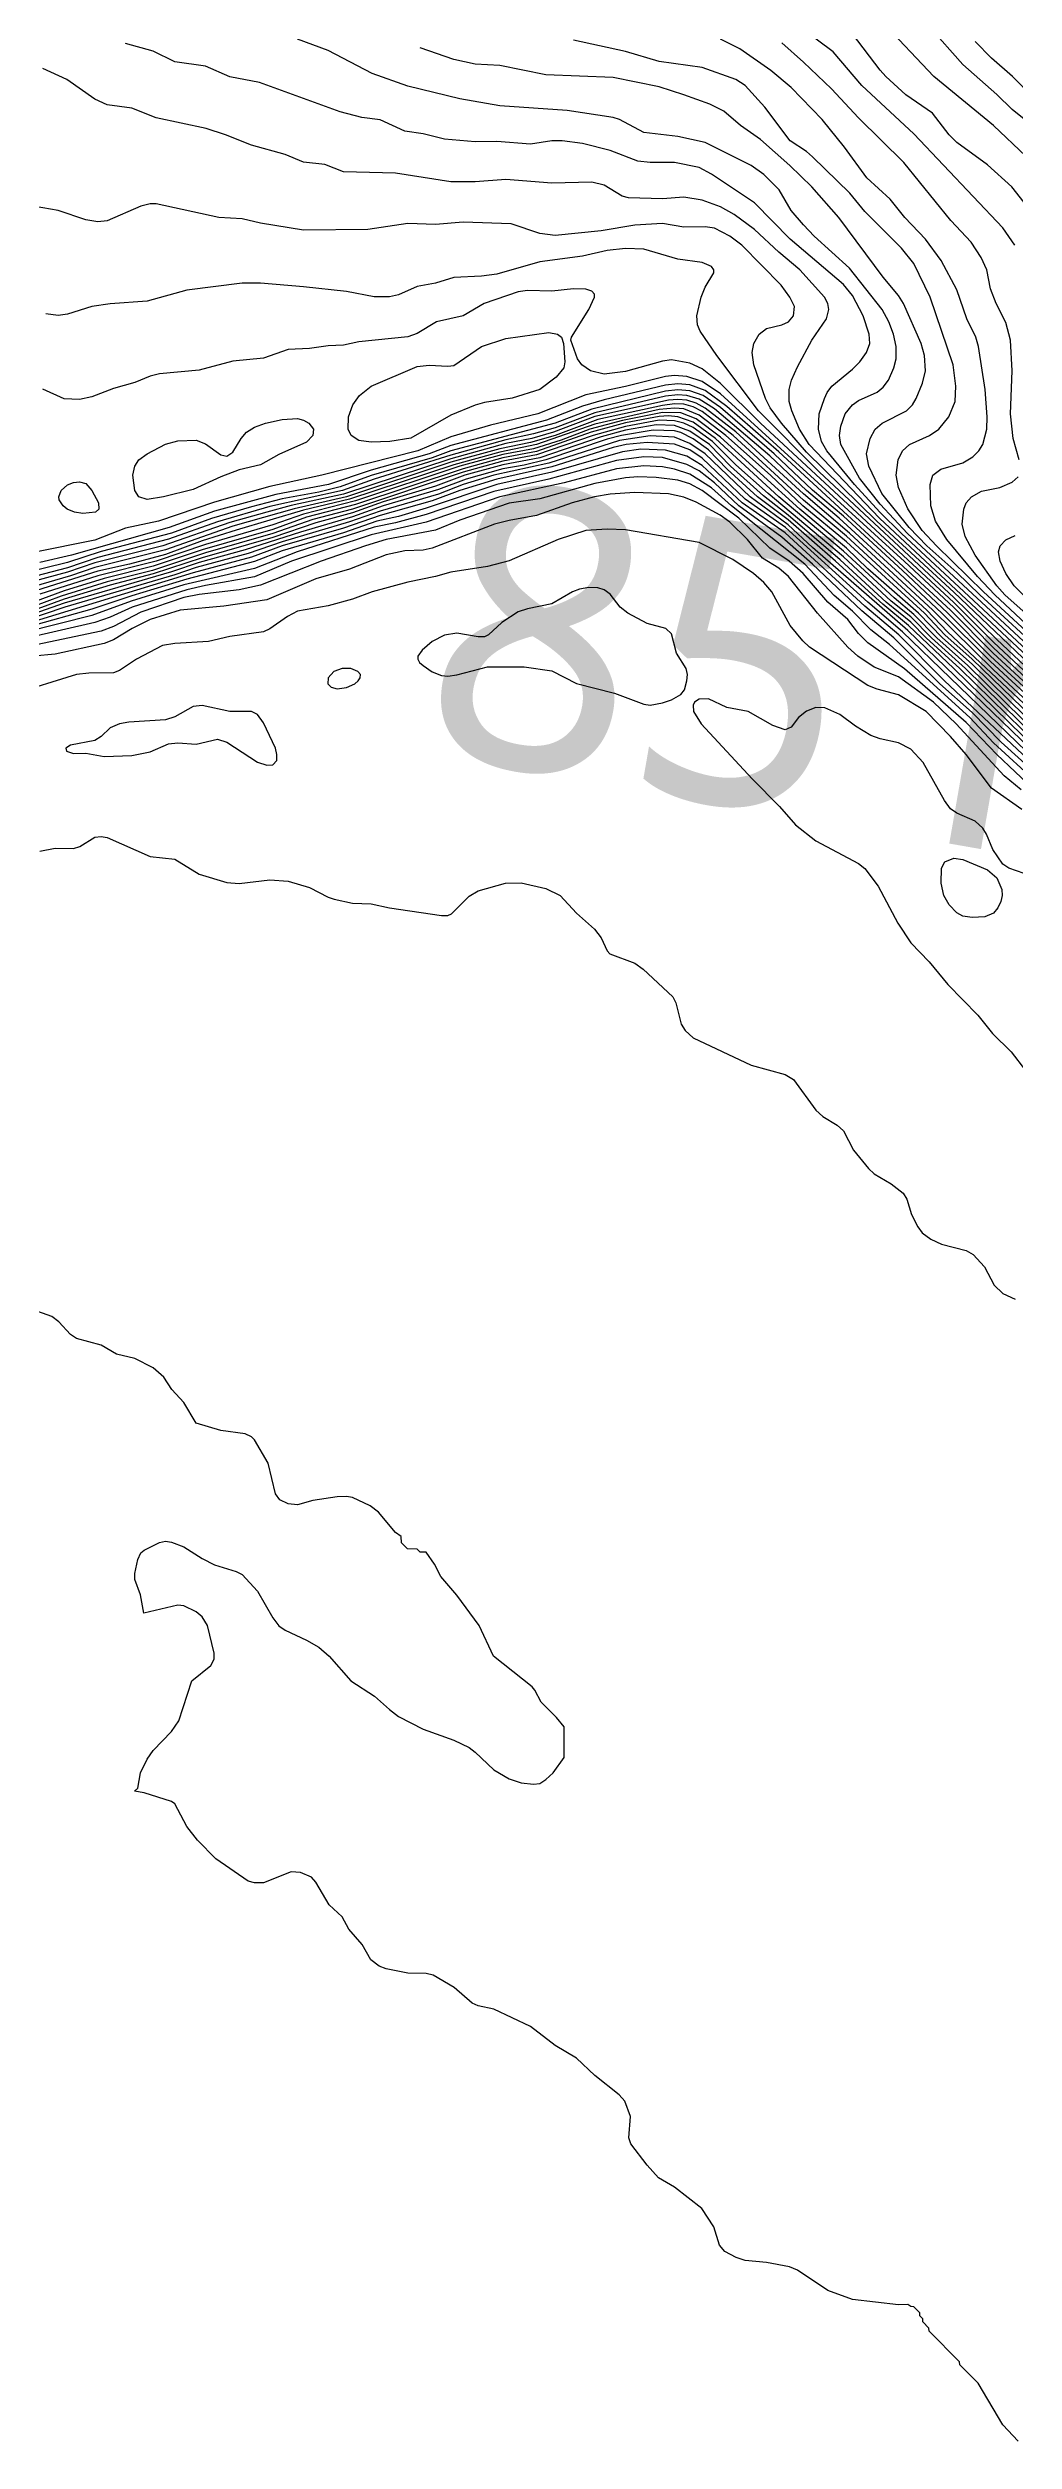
# Model space of a CAD drawing. Extents: x 474277 to 475042, y 254928 to 255625.
# Drawn here: x 474622.9 to 474647.1, y 255468.6 to 255528.4 of the extents above; entities that cross this region are included whole.
import ezdxf

# ---------------------------------------------------------------- set-up
doc = ezdxf.new("R2010")
doc.units = 0
doc.header["$MEASUREMENT"] = 0
doc.layers.add('BaseMapV2_DTM_export_MonNov09090547073261 — entities', color=1, linetype='CONTINUOUS')
doc.styles.get("Standard").update_dxf_attribs({"font": 'romans.shx'})

msp = doc.modelspace()

# ---------------------------------------------------------------- linework, layer by layer
at = {"layer": 'BaseMapV2_DTM_export_MonNov09090547073261 — entities', "color": 15, "linetype": 'Continuous', "true_color": 0xb7484b}
for points in [[(474647.915, 255513.021, 91.5), (474644.44, 255516.242, 91.5), (474643.756, 255516.973, 91.5), (474643.24, 255517.622, 91.5), (474642.771, 255518.465, 91.5), (474642.743, 255518.696, 91.5), (474642.777, 255518.926, 91.5), (474642.884, 255519.232, 91.5), (474643.066, 255519.461, 91.5), (474643.219, 255519.569, 91.5), (474643.679, 255519.773, 91.5), (474643.833, 255519.899, 91.5), (474643.963, 255520.076, 91.5), (474644.095, 255520.382, 91.5), (474644.156, 255520.612, 91.5), (474644.153, 255520.919, 91.5), (474644.088, 255521.226, 91.5), (474643.975, 255521.533, 91.5), (474643.808, 255521.839, 91.5), (474642.989, 255522.879, 91.5), (474642.104, 255523.679, 91.5), (474641.839, 255523.958, 91.5), (474641.532, 255524.319, 91.5), (474641.23, 255524.83, 91.5), (474640.85, 255525.213, 91.5), (474640.535, 255525.441, 91.5), (474639.385, 255526.015, 91.5), (474638.695, 255526.164, 91.5), (474637.852, 255526.266, 91.5), (474637.238, 255526.591, 91.5), (474637.085, 255526.639, 91.5), (474635.935, 255526.817, 91.5), (474634.248, 255526.93, 91.5), (474633.251, 255527.104, 91.5), (474631.948, 255527.423, 91.5), (474631.054, 255527.743, 91.5), (474629.954, 255528.317, 91.5), (474629.187, 255528.6, 91.5)], [(474648.05, 255513.208, 92), (474646.341, 255514.785, 92), (474645.162, 255515.935, 92), (474644.81, 255516.319, 92), (474644.446, 255516.861, 92), (474644.216, 255517.392, 92), (474644.158, 255517.699, 92), (474644.204, 255518.082, 92), (474644.316, 255518.312, 92), (474644.49, 255518.465, 92), (474644.991, 255518.696, 92), (474645.222, 255518.849, 92), (474645.474, 255519.156, 92), (474645.628, 255519.539, 92), (474645.649, 255519.922, 92), (474645.584, 255520.459, 92), (474645.009, 255522.146, 92), (474644.6, 255522.989, 92), (474644.29, 255523.373, 92), (474643.373, 255524.294, 92), (474642.999, 255524.753, 92), (474642.069, 255525.654, 92), (474641.916, 255525.791, 92), (474641.507, 255526.056, 92), (474640.876, 255526.9, 92), (474640.384, 255527.437, 92), (474640.152, 255527.59, 92), (474639.309, 255527.893, 92), (474638.235, 255528.037, 92), (474637.392, 255528.29, 92), (474636.088, 255528.577, 92)], [(474648.05, 255513.378, 92.25), (474646.624, 255514.708, 92.25), (474646.186, 255515.168, 92.25), (474645.427, 255516.089, 92.25), (474645.139, 255516.549, 92.25), (474645.025, 255516.932, 92.25), (474645.003, 255517.469, 92.25), (474645.073, 255517.699, 92.25), (474645.273, 255517.852, 92.25), (474645.82, 255518.005, 92.25), (474646.071, 255518.159, 92.25), (474646.224, 255518.312, 92.25), (474646.32, 255518.465, 92.25), (474646.422, 255518.849, 92.25), (474646.432, 255519.156, 92.25), (474646.382, 255519.846, 92.25), (474646.218, 255520.919, 92.25), (474646.144, 255521.149, 92.25), (474645.927, 255521.609, 92.25), (474645.673, 255522.33, 92.25), (474645.283, 255523.066, 92.25), (474644.893, 255523.603, 92.25), (474644.377, 255524.14, 92.25), (474644.006, 255524.6, 92.25), (474643.421, 255525.136, 92.25), (474642.868, 255525.903, 92.25), (474642.308, 255526.593, 92.25), (474641.532, 255527.387, 92.25), (474641.022, 255527.82, 92.25), (474640.251, 255528.357, 92.25), (474639.769, 255528.602, 92.25)], [(474647.126, 255523.449, 92.75), (474646.823, 255523.886, 92.75), (474644.599, 255526.234, 92.75), (474643.296, 255527.44, 92.75), (474642.581, 255528.28, 92.75), (474641.762, 255528.893, 92.75)], [(474647.36, 255524.52, 93), (474647.048, 255524.906, 93), (474646.44, 255525.457, 93), (474645.673, 255526.015, 93), (474645.484, 255526.21, 93), (474645.062, 255526.747, 93), (474644.401, 255527.207, 93), (474643.902, 255527.667, 93), (474643.756, 255527.822, 93), (474643.066, 255528.734, 93)], [(474647.402, 255525.673, 93.25), (474646.586, 255526.44, 93.25), (474645.101, 255527.667, 93.25), (474643.792, 255529.047, 93.25)], [(474647.646, 255526.363, 93.5), (474647.053, 255526.841, 93.5), (474646.67, 255527.22, 93.5), (474645.826, 255527.962, 93.5), (474644.983, 255528.914, 93.5)], [(474647.896, 255512.883, 91.25), (474644.288, 255516.242, 91.25), (474643.748, 255516.779, 91.25), (474643.117, 255517.469, 91.25), (474642.422, 255518.312, 91.25), (474642.288, 255518.542, 91.25), (474642.211, 255518.849, 91.25), (474642.235, 255519.232, 91.25), (474642.361, 255519.616, 91.25), (474642.431, 255519.769, 91.25), (474642.549, 255519.922, 91.25), (474643.066, 255520.348, 91.25), (474643.252, 255520.536, 91.25), (474643.414, 255520.766, 91.25), (474643.5, 255520.996, 91.25), (474643.485, 255521.226, 91.25), (474643.331, 255521.686, 91.25), (474643.066, 255522.194, 91.25), (474642.836, 255522.47, 91.25), (474641.507, 255523.603, 91.25), (474640.612, 255524.506, 91.25), (474639.539, 255525.228, 91.25), (474639.232, 255525.392, 91.25), (474638.619, 255525.517, 91.25), (474638.005, 255525.519, 91.25), (474637.698, 255525.548, 91.25), (474637.008, 255525.814, 91.25), (474636.318, 255525.988, 91.25), (474635.803, 255526.056, 91.25), (474635.552, 255526.058, 91.25), (474635.015, 255525.975, 91.25), (474634.171, 255526.043, 91.25), (474633.635, 255526.031, 91.25), (474632.868, 255526.099, 91.25), (474632.331, 255526.234, 91.25), (474631.871, 255526.298, 91.25), (474631.258, 255526.582, 91.25), (474630.798, 255526.645, 91.25), (474630.261, 255526.78, 91.25), (474628.241, 255527.513, 91.25), (474627.501, 255527.658, 91.25), (474626.887, 255527.926, 91.25), (474626.12, 255528.035, 91.25), (474625.584, 255528.299, 91.25), (474624.894, 255528.488, 91.25)], [(474647.973, 255513.123, 91.75), (474646.244, 255514.708, 91.75), (474645.673, 255515.272, 91.75), (474644.926, 255515.935, 91.75), (474644.482, 255516.395, 91.75), (474643.798, 255517.239, 91.75), (474643.474, 255517.929, 91.75), (474643.419, 255518.235, 91.75), (474643.506, 255518.619, 91.75), (474643.63, 255518.849, 91.75), (474643.807, 255519.002, 91.75), (474644.414, 255519.309, 91.75), (474644.564, 255519.462, 91.75), (474644.658, 255519.616, 91.75), (474644.814, 255519.999, 91.75), (474644.886, 255520.306, 91.75), (474644.862, 255520.689, 91.75), (474644.784, 255520.996, 91.75), (474644.34, 255521.993, 91.75), (474644.216, 255522.19, 91.75), (474643.833, 255522.653, 91.75), (474642.722, 255524.14, 91.75), (474642.052, 255524.906, 91.75), (474641.501, 255525.443, 91.75), (474640.766, 255526.091, 91.75), (474640.262, 255526.44, 91.75), (474639.845, 255526.798, 91.75), (474639.495, 255526.977, 91.75), (474638.85, 255527.207, 91.75), (474638.235, 255527.405, 91.75), (474637.085, 255527.638, 91.75), (474635.398, 255527.708, 91.75), (474634.248, 255527.939, 91.75), (474633.635, 255527.977, 91.75), (474633.098, 255528.093, 91.75), (474632.254, 255528.385, 91.75)], [(474647.235, 255518.082, 92.5), (474647.079, 255518.619, 92.5), (474647.011, 255519.232, 92.5), (474647.058, 255520.306, 92.5), (474647.015, 255521.072, 92.5), (474646.9, 255521.519, 92.5), (474646.654, 255521.993, 92.5), (474646.516, 255522.36, 92.5), (474646.425, 255522.836, 92.5), (474646.278, 255523.143, 92.5), (474646.034, 255523.526, 92.5), (474645.525, 255524.063, 92.5), (474644.351, 255525.52, 92.5), (474643.219, 255526.634, 92.5), (474642.542, 255527.36, 92.5), (474641.839, 255528.028, 92.5), (474641.302, 255528.511, 92.5)], [(474647.59, 255527.136, 93.75), (474647.065, 255527.667, 93.75), (474646.54, 255528.127, 93.75), (474646.133, 255528.543, 93.75)], [(474647.436, 255513.171, 91), (474643.741, 255516.625, 91), (474641.98, 255518.465, 91), (474641.741, 255518.849, 91), (474641.545, 255519.309, 91), (474641.481, 255519.539, 91), (474641.485, 255519.846, 91), (474641.542, 255520.076, 91), (474641.686, 255520.407, 91), (474642.051, 255521.072, 91), (474642.417, 255521.609, 91), (474642.477, 255521.839, 91), (474642.452, 255521.993, 91), (474642.364, 255522.146, 91), (474641.75, 255522.836, 91), (474641.226, 255523.274, 91), (474640.612, 255523.845, 91), (474640.109, 255524.216, 91), (474639.769, 255524.412, 91), (474639.309, 255524.574, 91), (474638.849, 255524.647, 91), (474638.312, 255524.605, 91), (474637.468, 255524.633, 91), (474637.311, 255524.676, 91), (474636.855, 255524.948, 91), (474636.548, 255525.026, 91), (474635.552, 255524.998, 91), (474634.401, 255525.09, 91), (474633.635, 255525.036, 91), (474633.021, 255525.029, 91), (474631.641, 255525.248, 91), (474630.338, 255525.284, 91), (474629.878, 255525.469, 91), (474629.341, 255525.524, 91), (474628.881, 255525.716, 91), (474628.037, 255525.95, 91), (474627.39, 255526.21, 91), (474626.907, 255526.363, 91), (474625.66, 255526.636, 91), (474625.047, 255526.871, 91), (474624.433, 255526.958, 91), (474624.127, 255527.097, 91), (474623.424, 255527.59, 91), (474622.823, 255527.87, 91)], [(474648.356, 255512.148, 90.75), (474645.596, 255514.773, 90.75), (474643.674, 255516.549, 90.75), (474641.916, 255518.273, 90.75), (474641.294, 255519.002, 90.75), (474641.007, 255519.386, 90.75), (474640.887, 255519.616, 90.75), (474640.597, 255520.459, 90.75), (474640.554, 255520.766, 90.75), (474640.599, 255520.996, 90.75), (474640.728, 255521.226, 90.75), (474640.919, 255521.371, 90.75), (474641.302, 255521.458, 90.75), (474641.467, 255521.533, 90.75), (474641.591, 255521.686, 90.75), (474641.611, 255521.916, 90.75), (474641.496, 255522.146, 90.75), (474641.281, 255522.453, 90.75), (474640.295, 255523.449, 90.75), (474639.997, 255523.679, 90.75), (474639.615, 255523.875, 90.75), (474639.385, 255523.911, 90.75), (474638.849, 255523.898, 90.75), (474638.312, 255523.988, 90.75), (474637.622, 255523.953, 90.75), (474636.778, 255523.805, 90.75), (474635.628, 255523.692, 90.75), (474635.245, 255523.742, 90.75), (474634.529, 255523.986, 90.75), (474633.328, 255524.028, 90.75), (474632.638, 255523.97, 90.75), (474631.948, 255523.991, 90.75), (474630.951, 255523.844, 90.75), (474629.341, 255523.826, 90.75), (474628.267, 255524, 90.75), (474627.807, 255524.111, 90.75), (474627.225, 255524.14, 90.75), (474625.66, 255524.485, 90.75), (474625.507, 255524.48, 90.75), (474625.277, 255524.423, 90.75), (474624.433, 255524.061, 90.75), (474624.203, 255524.031, 90.75), (474623.897, 255524.079, 90.75), (474623.207, 255524.317, 90.75), (474622.44, 255524.451, 90.75)], [(474648.356, 255512.009, 90.5), (474646.67, 255513.591, 90.5), (474645.596, 255514.647, 90.5), (474642.239, 255517.775, 90.5), (474640.718, 255519.309, 90.5), (474639.677, 255520.689, 90.5), (474639.256, 255521.303, 90.5), (474639.192, 255521.456, 90.5), (474639.177, 255521.686, 90.5), (474639.282, 255522.146, 90.5), (474639.385, 255522.397, 90.5), (474639.6, 255522.759, 90.5), (474639.595, 255522.836, 90.5), (474639.544, 255522.913, 90.5), (474639.309, 255523.016, 90.5), (474638.695, 255523.103, 90.5), (474637.852, 255523.35, 90.5), (474637.392, 255523.365, 90.5), (474636.932, 255523.32, 90.5), (474636.318, 255523.175, 90.5), (474635.245, 255523.031, 90.5), (474634.171, 255522.725, 90.5), (474633.788, 255522.673, 90.5), (474633.098, 255522.64, 90.5), (474632.638, 255522.502, 90.5), (474632.178, 255522.42, 90.5), (474631.718, 255522.208, 90.5), (474631.488, 255522.159, 90.5), (474631.104, 255522.157, 90.5), (474630.414, 255522.291, 90.5), (474629.341, 255522.407, 90.5), (474628.267, 255522.496, 90.5), (474627.807, 255522.5, 90.5), (474626.427, 255522.326, 90.5), (474625.43, 255522.052, 90.5), (474624.51, 255521.981, 90.5), (474624.05, 255521.915, 90.5), (474623.437, 255521.728, 90.5), (474623.207, 255521.695, 90.5), (474622.9, 255521.734, 90.5)], [(474648.356, 255511.875, 90.25), (474646.593, 255513.523, 90.25), (474645.596, 255514.521, 90.25), (474640.762, 255519.002, 90.25), (474639.769, 255519.996, 90.25), (474639.309, 255520.36, 90.25), (474639.002, 255520.499, 90.25), (474638.542, 255520.584, 90.25), (474638.312, 255520.553, 90.25), (474637.392, 255520.292, 90.25), (474636.855, 255520.226, 90.25), (474636.515, 255520.306, 90.25), (474636.3, 255520.459, 90.25), (474636.194, 255520.612, 90.25), (474636.024, 255521.072, 90.25), (474636.038, 255521.149, 90.25), (474636.476, 255521.839, 90.25), (474636.612, 255522.146, 90.25), (474636.612, 255522.223, 90.25), (474636.549, 255522.299, 90.25), (474636.395, 255522.348, 90.25), (474636.088, 255522.36, 90.25), (474635.552, 255522.301, 90.25), (474634.938, 255522.314, 90.25), (474634.708, 255522.285, 90.25), (474633.855, 255521.993, 90.25), (474633.328, 255521.682, 90.25), (474632.666, 255521.533, 90.25), (474632.178, 255521.246, 90.25), (474631.948, 255521.161, 90.25), (474630.721, 255521.036, 90.25), (474630.338, 255520.947, 90.25), (474629.954, 255520.935, 90.25), (474629.494, 255520.863, 90.25), (474628.957, 255520.846, 90.25), (474628.344, 255520.623, 90.25), (474627.577, 255520.554, 90.25), (474626.734, 255520.325, 90.25), (474625.737, 255520.237, 90.25), (474625.507, 255520.176, 90.25), (474625.124, 255520.016, 90.25), (474624.587, 255519.866, 90.25), (474624.05, 255519.655, 90.25), (474623.743, 255519.594, 90.25), (474623.36, 255519.607, 90.25), (474622.823, 255519.853, 90.25)], [(474631.496, 255518.542, 90.25), (474631.028, 255518.523, 90.25), (474630.721, 255518.57, 90.25), (474630.532, 255518.696, 90.25), (474630.459, 255518.849, 90.25), (474630.468, 255519.156, 90.25), (474630.571, 255519.462, 90.25), (474630.74, 255519.692, 90.25), (474631.028, 255519.928, 90.25), (474632.178, 255520.421, 90.25), (474632.484, 255520.453, 90.25), (474632.945, 255520.426, 90.25), (474633.098, 255520.443, 90.25), (474633.788, 255520.916, 90.25), (474634.401, 255521.12, 90.25), (474635.475, 255521.266, 90.25), (474635.689, 255521.226, 90.25), (474635.789, 255521.149, 90.25), (474635.843, 255520.996, 90.25), (474635.876, 255520.536, 90.25), (474635.847, 255520.382, 90.25), (474635.653, 255520.152, 90.25), (474635.246, 255519.846, 90.25), (474634.555, 255519.622, 90.25), (474633.865, 255519.521, 90.25), (474633.635, 255519.454, 90.25), (474633.021, 255519.198, 90.25), (474632.024, 255518.624, 90.25), (474631.496, 255518.542, 90.25)], [(474648.464, 255511.641, 90), (474646.593, 255513.384, 90), (474645.596, 255514.391, 90), (474644.369, 255515.542, 90), (474639.769, 255519.734, 90), (474639.309, 255520.043, 90), (474638.925, 255520.166, 90), (474638.619, 255520.192, 90), (474638.389, 255520.169, 90), (474637.392, 255519.917, 90), (474636.395, 255519.706, 90), (474635.198, 255519.232, 90), (474634.018, 255518.947, 90), (474633.021, 255518.659, 90), (474632.2, 255518.312, 90), (474629.795, 255517.699, 90), (474628.497, 255517.417, 90), (474627.117, 255517.029, 90), (474625.717, 255516.549, 90), (474624.894, 255516.375, 90), (474624.127, 255516.08, 90), (474622.593, 255515.769, 90)], [(474648.115, 255511.565, 89.25), (474646.516, 255513.045, 89.25), (474645.298, 255514.248, 89.25), (474644.237, 255515.245, 89.25), (474642.732, 255516.625, 89.25), (474641.916, 255517.315, 89.25), (474640.996, 255518.188, 89.25), (474639.615, 255519.362, 89.25), (474639.232, 255519.602, 89.25), (474638.925, 255519.696, 89.25), (474638.695, 255519.71, 89.25), (474638.389, 255519.672, 89.25), (474636.625, 255519.261, 89.25), (474635.628, 255518.883, 89.25), (474635.091, 255518.731, 89.25), (474634.401, 255518.585, 89.25), (474633.021, 255518.202, 89.25), (474631.104, 255517.601, 89.25), (474630.319, 255517.315, 89.25), (474628.497, 255516.916, 89.25), (474627.194, 255516.534, 89.25), (474625.967, 255516.1, 89.25), (474624.203, 255515.645, 89.25), (474623.437, 255515.388, 89.25), (474621.673, 255514.924, 89.25)], [(474648.203, 255511.323, 89), (474646.593, 255512.836, 89), (474645.07, 255514.325, 89), (474642.989, 255516.248, 89), (474641.839, 255517.231, 89), (474640.152, 255518.788, 89), (474639.385, 255519.379, 89), (474639.155, 255519.503, 89), (474638.925, 255519.576, 89), (474638.695, 255519.596, 89), (474638.465, 255519.573, 89), (474636.625, 255519.164, 89), (474635.591, 255518.772, 89), (474635.05, 255518.619, 89), (474634.401, 255518.489, 89), (474633.021, 255518.111, 89), (474630.338, 255517.226, 89), (474629.034, 255516.942, 89), (474628.421, 255516.779, 89), (474627.501, 255516.517, 89), (474625.825, 255515.935, 89), (474624.127, 255515.509, 89), (474623.437, 255515.275, 89), (474621.673, 255514.799, 89)], [(474648.268, 255511.565, 89.5), (474646.516, 255513.18, 89.5), (474645.443, 255514.256, 89.5), (474644.313, 255515.322, 89.5), (474642.836, 255516.675, 89.5), (474642.069, 255517.33, 89.5), (474641.11, 255518.235, 89.5), (474639.769, 255519.394, 89.5), (474639.329, 255519.692, 89.5), (474639.002, 255519.812, 89.5), (474638.695, 255519.834, 89.5), (474638.389, 255519.8, 89.5), (474636.548, 255519.348, 89.5), (474635.628, 255518.998, 89.5), (474633.021, 255518.306, 89.5), (474632.561, 255518.138, 89.5), (474631.028, 255517.691, 89.5), (474630.261, 255517.411, 89.5), (474629.724, 255517.276, 89.5), (474628.804, 255517.113, 89.5), (474628.037, 255516.911, 89.5), (474627.04, 255516.618, 89.5), (474626.044, 255516.251, 89.5), (474624.28, 255515.789, 89.5), (474623.437, 255515.516, 89.5), (474622.287, 255515.233, 89.5)], [(474648.408, 255511.565, 89.75), (474646.585, 255513.252, 89.75), (474645.519, 255514.327, 89.75), (474641.226, 255518.28, 89.75), (474639.922, 255519.421, 89.75), (474639.385, 255519.814, 89.75), (474639.002, 255519.957, 89.75), (474638.695, 255519.981, 89.75), (474638.389, 255519.953, 89.75), (474636.855, 255519.581, 89.75), (474636.318, 255519.422, 89.75), (474635.414, 255519.079, 89.75), (474633.021, 255518.44, 89.75), (474632.484, 255518.232, 89.75), (474631.028, 255517.825, 89.75), (474629.965, 255517.469, 89.75), (474628.651, 255517.221, 89.75), (474627.117, 255516.804, 89.75), (474625.982, 255516.395, 89.75), (474623.537, 255515.705, 89.75), (474622.747, 255515.522, 89.75)], [(474647.896, 255511.474, 88.75), (474645.444, 255513.788, 88.75), (474644.926, 255514.325, 88.75), (474642.912, 255516.176, 88.75), (474641.839, 255517.075, 88.75), (474640.083, 255518.696, 88.75), (474639.309, 255519.29, 88.75), (474639.079, 255519.407, 88.75), (474638.849, 255519.472, 88.75), (474638.619, 255519.483, 88.75), (474638.312, 255519.442, 88.75), (474636.702, 255519.091, 88.75), (474635.628, 255518.694, 88.75), (474635.015, 255518.517, 88.75), (474634.248, 255518.362, 88.75), (474633.021, 255518.025, 88.75), (474630.414, 255517.162, 88.75), (474629.111, 255516.858, 88.75), (474627.577, 255516.425, 88.75), (474625.89, 255515.834, 88.75), (474624.127, 255515.396, 88.75), (474623.513, 255515.188, 88.75), (474620.14, 255514.202, 88.75)], [(474647.807, 255511.411, 88.5), (474646.056, 255513.102, 88.5), (474645.373, 255513.712, 88.5), (474644.862, 255514.248, 88.5), (474642.912, 255516.031, 88.5), (474641.826, 255516.932, 88.5), (474641.019, 255517.699, 88.5), (474639.895, 255518.696, 88.5), (474639.232, 255519.201, 88.5), (474638.849, 255519.356, 88.5), (474638.619, 255519.378, 88.5), (474638.235, 255519.34, 88.5), (474636.625, 255518.976, 88.5), (474635.168, 255518.468, 88.5), (474634.248, 255518.278, 88.5), (474633.098, 255517.963, 88.5), (474630.491, 255517.101, 88.5), (474629.341, 255516.824, 88.5), (474627.654, 255516.327, 88.5), (474626.81, 255516.058, 88.5), (474625.89, 255515.72, 88.5), (474624.99, 255515.475, 88.5), (474624.203, 255515.304, 88.5), (474621.903, 255514.578, 88.5)], [(474648.685, 255510.261, 88), (474645.952, 255512.945, 88), (474645.177, 255513.635, 88), (474644.599, 255514.221, 88), (474644.106, 255514.632, 88), (474642.836, 255515.8, 88), (474641.225, 255517.162, 88), (474639.638, 255518.619, 88), (474639.079, 255519.022, 88), (474638.695, 255519.158, 88), (474638.465, 255519.183, 88), (474638.235, 255519.169, 88), (474637.392, 255519.005, 88), (474636.532, 255518.772, 88), (474635.168, 255518.294, 88), (474634.325, 255518.132, 88), (474633.328, 255517.863, 88), (474630.644, 255516.971, 88), (474629.417, 255516.65, 88), (474628.574, 255516.345, 88), (474626.81, 255515.833, 88), (474625.584, 255515.423, 88), (474624.357, 255515.117, 88), (474623.36, 255514.809, 88), (474622.21, 255514.385, 88)], [(474648.627, 255510.184, 87.75), (474645.893, 255512.868, 87.75), (474645.042, 255513.635, 87.75), (474644.523, 255514.157, 87.75), (474644.033, 255514.555, 87.75), (474642.836, 255515.659, 87.75), (474640.96, 255517.239, 87.75), (474640.152, 255517.962, 87.75), (474639.565, 255518.542, 87.75), (474639.079, 255518.891, 87.75), (474638.849, 255518.999, 87.75), (474638.619, 255519.063, 87.75), (474638.235, 255519.073, 87.75), (474637.392, 255518.919, 87.75), (474636.586, 255518.696, 87.75), (474635.168, 255518.206, 87.75), (474634.325, 255518.047, 87.75), (474633.328, 255517.777, 87.75), (474630.568, 255516.853, 87.75), (474629.571, 255516.591, 87.75), (474628.574, 255516.24, 87.75), (474626.887, 255515.756, 87.75), (474625.566, 255515.322, 87.75), (474624.433, 255515.033, 87.75), (474623.283, 255514.678, 87.75), (474622.21, 255514.279, 87.75)], [(474648.74, 255510.341, 88.25), (474646.056, 255512.974, 88.25), (474645.312, 255513.635, 88.25), (474644.717, 255514.248, 88.25), (474643.449, 255515.363, 88.25), (474642.912, 255515.88, 88.25), (474641.747, 255516.855, 88.25), (474639.769, 255518.65, 88.25), (474639.155, 255519.112, 88.25), (474638.772, 255519.255, 88.25), (474638.312, 255519.267, 88.25), (474637.315, 255519.069, 88.25), (474636.497, 255518.849, 88.25), (474635.782, 255518.578, 88.25), (474635.091, 255518.359, 88.25), (474634.325, 255518.214, 88.25), (474633.251, 255517.923, 88.25), (474630.644, 255517.061, 88.25), (474629.341, 255516.728, 88.25), (474628.574, 255516.461, 88.25), (474626.887, 255515.966, 88.25), (474625.66, 255515.548, 88.25), (474624.203, 255515.188, 88.25), (474622.747, 255514.724, 88.25)], [(474625.843, 255517.162, 90.25), (474625.43, 255517.095, 90.25), (474625.222, 255517.162, 90.25), (474625.124, 255517.319, 90.25), (474625.074, 255517.699, 90.25), (474625.125, 255517.929, 90.25), (474625.228, 255518.082, 90.25), (474625.431, 255518.235, 90.25), (474625.89, 255518.472, 90.25), (474626.197, 255518.563, 90.25), (474626.657, 255518.573, 90.25), (474626.887, 255518.483, 90.25), (474627.271, 255518.207, 90.25), (474627.424, 255518.173, 90.25), (474627.577, 255518.273, 90.25), (474627.78, 255518.619, 90.25), (474627.918, 255518.772, 90.25), (474628.114, 255518.899, 90.25), (474628.392, 255519.002, 90.25), (474628.804, 255519.095, 90.25), (474629.187, 255519.117, 90.25), (474629.341, 255519.078, 90.25), (474629.475, 255519.002, 90.25), (474629.588, 255518.849, 90.25), (474629.572, 255518.696, 90.25), (474629.417, 255518.525, 90.25), (474628.727, 255518.217, 90.25), (474628.267, 255517.958, 90.25), (474627.731, 255517.837, 90.25), (474627.271, 255517.66, 90.25), (474626.58, 255517.343, 90.25), (474625.843, 255517.162, 90.25)], [(474648.49, 255510.184, 87.5), (474645.75, 255512.868, 87.5), (474644.906, 255513.634, 87.5), (474644.523, 255514.025, 87.5), (474643.909, 255514.529, 87.5), (474642.759, 255515.588, 87.5), (474641.456, 255516.705, 87.5), (474640.842, 255517.182, 87.5), (474640.015, 255517.929, 87.5), (474639.487, 255518.465, 87.5), (474639.002, 255518.797, 87.5), (474638.619, 255518.946, 87.5), (474638.159, 255518.957, 87.5), (474637.392, 255518.823, 87.5), (474636.778, 255518.657, 87.5), (474635.245, 255518.136, 87.5), (474634.325, 255517.957, 87.5), (474633.377, 255517.699, 87.5), (474632.638, 255517.429, 87.5), (474631.334, 255517.031, 87.5), (474630.568, 255516.756, 87.5), (474629.647, 255516.506, 87.5), (474628.574, 255516.145, 87.5), (474626.81, 255515.635, 87.5), (474625.584, 255515.235, 87.5), (474624.51, 255514.952, 87.5), (474623.36, 255514.601, 87.5), (474622.287, 255514.209, 87.5)], [(474648.351, 255510.184, 87.25), (474645.598, 255512.868, 87.25), (474644.466, 255513.942, 87.25), (474643.821, 255514.478, 87.25), (474642.642, 255515.552, 87.25), (474641.456, 255516.583, 87.25), (474640.689, 255517.162, 87.25), (474639.931, 255517.852, 87.25), (474639.462, 255518.334, 87.25), (474639.079, 255518.608, 87.25), (474638.772, 255518.766, 87.25), (474638.619, 255518.812, 87.25), (474638.082, 255518.828, 87.25), (474637.294, 255518.696, 87.25), (474636.932, 255518.601, 87.25), (474635.398, 255518.084, 87.25), (474634.861, 255517.95, 87.25), (474634.325, 255517.861, 87.25), (474633.405, 255517.604, 87.25), (474632.715, 255517.343, 87.25), (474631.33, 255516.932, 87.25), (474630.568, 255516.658, 87.25), (474629.264, 255516.278, 87.25), (474627.884, 255515.831, 87.25), (474626.734, 255515.516, 87.25), (474626.044, 255515.282, 87.25), (474623.36, 255514.501, 87.25), (474622.287, 255514.124, 87.25)], [(474647.513, 255510.86, 87), (474644.446, 255513.818, 87), (474642.069, 255515.893, 87), (474641.456, 255516.463, 87), (474640.507, 255517.162, 87), (474639.385, 255518.237, 87), (474639.002, 255518.496, 87), (474638.619, 255518.653, 87), (474638.005, 255518.68, 87), (474637.238, 255518.567, 87), (474635.475, 255518.001, 87), (474634.095, 255517.698, 87), (474633.328, 255517.468, 87), (474632.715, 255517.226, 87), (474631.258, 255516.804, 87), (474630.491, 255516.533, 87), (474628.804, 255516.034, 87), (474627.961, 255515.744, 87), (474626.657, 255515.393, 87), (474626.12, 255515.21, 87), (474623.375, 255514.402, 87), (474622.363, 255514.061, 87)], [(474647.889, 255510.338, 86.75), (474644.316, 255513.788, 86.75), (474643.449, 255514.527, 86.75), (474641.386, 255516.395, 86.75), (474640.382, 255517.104, 86.75), (474639.309, 255518.125, 86.75), (474639.002, 255518.331, 86.75), (474638.619, 255518.474, 86.75), (474637.929, 255518.52, 86.75), (474637.408, 255518.465, 86.75), (474637.085, 255518.391, 86.75), (474635.552, 255517.908, 86.75), (474634.171, 255517.602, 86.75), (474633.251, 255517.317, 86.75), (474632.561, 255517.06, 86.75), (474631.258, 255516.691, 86.75), (474630.338, 255516.377, 86.75), (474628.804, 255515.931, 86.75), (474628.037, 255515.65, 86.75), (474626.58, 255515.262, 86.75), (474622.44, 255513.995, 86.75)], [(474647.666, 255510.023, 86), (474646.593, 255511.009, 86), (474646, 255511.641, 86), (474643.986, 255513.469, 86), (474643.526, 255513.835, 86), (474643.066, 255514.301, 86), (474642.606, 255514.697, 86), (474641.87, 255515.475, 86), (474640.037, 255516.932, 86), (474639.539, 255517.388, 86), (474639.002, 255517.73, 86), (474638.619, 255517.849, 86), (474638.312, 255517.907, 86), (474637.852, 255517.938, 86), (474637.162, 255517.862, 86), (474635.858, 255517.506, 86), (474634.247, 255517.162, 86), (474632.408, 255516.524, 86), (474631.028, 255516.213, 86), (474629.042, 255515.552, 86), (474628.114, 255515.16, 86), (474626.887, 255514.945, 86), (474626.427, 255514.836, 86), (474625.06, 255514.402, 86), (474624.51, 255514.152, 86), (474624.127, 255514.022, 86), (474620.785, 255513.252, 86)], [(474647.712, 255510.184, 86.25), (474646.784, 255511.028, 86.25), (474646.056, 255511.771, 86.25), (474645.249, 255512.485, 86.25), (474644.096, 255513.635, 86.25), (474643.296, 255514.31, 86.25), (474642.069, 255515.475, 86.25), (474641.302, 255516.151, 86.25), (474640.222, 255516.932, 86.25), (474639.615, 255517.506, 86.25), (474639.232, 255517.81, 86.25), (474638.925, 255517.971, 86.25), (474638.312, 255518.141, 86.25), (474637.852, 255518.162, 86.25), (474637.162, 255518.066, 86.25), (474635.475, 255517.6, 86.25), (474634.095, 255517.296, 86.25), (474632.408, 255516.714, 86.25), (474631.641, 255516.506, 86.25), (474631.104, 255516.398, 86.25), (474629.186, 255515.782, 86.25), (474628.114, 255515.372, 86.25), (474626.35, 255514.956, 86.25), (474625.034, 255514.555, 86.25), (474624.05, 255514.191, 86.25), (474622.363, 255513.766, 86.25)], [(474647.743, 255510.328, 86.5), (474645.366, 255512.563, 86.5), (474644.222, 255513.712, 86.5), (474643.373, 255514.429, 86.5), (474641.379, 255516.257, 86.5), (474640.308, 255517.009, 86.5), (474639.309, 255517.941, 86.5), (474638.925, 255518.179, 86.5), (474638.389, 255518.327, 86.5), (474637.775, 255518.347, 86.5), (474637.315, 255518.281, 86.5), (474635.552, 255517.777, 86.5), (474634.17, 255517.469, 86.5), (474632.408, 255516.876, 86.5), (474631.718, 255516.671, 86.5), (474631.176, 255516.549, 86.5), (474630.338, 255516.26, 86.5), (474628.804, 255515.807, 86.5), (474628.114, 255515.539, 86.5), (474626.427, 255515.102, 86.5), (474625.047, 255514.686, 86.5), (474624.05, 255514.349, 86.5), (474622.44, 255513.898, 86.5)], [(474647.59, 255509.848, 85.75), (474646.67, 255510.716, 85.75), (474645.903, 255511.515, 85.75), (474644.369, 255512.862, 85.75), (474643.449, 255513.51, 85.75), (474643.219, 255513.744, 85.75), (474642.946, 255514.095, 85.75), (474642.452, 255514.53, 85.75), (474641.832, 255515.245, 85.75), (474641.479, 255515.552, 85.75), (474640.996, 255515.88, 85.75), (474640.221, 255516.625, 85.75), (474639.309, 255517.316, 85.75), (474639.002, 255517.481, 85.75), (474638.695, 255517.572, 85.75), (474638.159, 255517.646, 85.75), (474637.698, 255517.658, 85.75), (474637.392, 255517.633, 85.75), (474636.625, 255517.49, 85.75), (474635.245, 255517.113, 85.75), (474634.478, 255517, 85.75), (474633.251, 255516.58, 85.75), (474632.638, 255516.328, 85.75), (474631.411, 255516.092, 85.75), (474630.891, 255515.935, 85.75), (474629.78, 255515.552, 85.75), (474628.267, 255514.95, 85.75), (474627.731, 255514.835, 85.75), (474626.734, 255514.722, 85.75), (474626.35, 255514.643, 85.75), (474625.277, 255514.275, 85.75), (474624.587, 255513.92, 85.75), (474624.28, 255513.803, 85.75), (474620.906, 255513.095, 85.75)], [(474647.283, 255509.836, 85.5), (474646.859, 255510.184, 85.5), (474645.654, 255511.488, 85.5), (474645.088, 255512.025, 85.5), (474644.216, 255512.658, 85.5), (474643.603, 255512.901, 85.5), (474643.195, 255513.175, 85.5), (474642.946, 255513.405, 85.5), (474642.19, 255514.248, 85.5), (474641.465, 255515.168, 85.5), (474641.226, 255515.373, 85.5), (474640.815, 255515.628, 85.5), (474640.439, 255516.089, 85.5), (474639.999, 255516.527, 85.5), (474639.759, 255516.702, 85.5), (474639.155, 255517.024, 85.5), (474638.849, 255517.154, 85.5), (474638.465, 255517.231, 85.5), (474637.622, 255517.265, 85.5), (474637.008, 255517.225, 85.5), (474636.618, 255517.162, 85.5), (474636.055, 255517.009, 85.5), (474635.168, 255516.69, 85.5), (474634.478, 255516.569, 85.5), (474634.119, 255516.472, 85.5), (474632.561, 255515.872, 85.5), (474632.331, 255515.828, 85.5), (474631.871, 255515.811, 85.5), (474631.411, 255515.71, 85.5), (474630.491, 255515.352, 85.5), (474629.647, 255515.112, 85.5), (474628.421, 255514.583, 85.5), (474627.347, 255514.427, 85.5), (474626.26, 255514.325, 85.5), (474625.507, 255514.089, 85.5), (474625.055, 255513.865, 85.5), (474624.587, 255513.581, 85.5), (474624.357, 255513.49, 85.5), (474623.13, 255513.225, 85.5), (474622.593, 255513.179, 85.5)], [(474624.138, 255516.779, 90.25), (474623.82, 255516.743, 90.25), (474623.619, 255516.779, 90.25), (474623.436, 255516.855, 90.25), (474623.33, 255516.932, 90.25), (474623.233, 255517.085, 90.25), (474623.228, 255517.162, 90.25), (474623.285, 255517.315, 90.25), (474623.437, 255517.457, 90.25), (474623.59, 255517.518, 90.25), (474623.743, 255517.537, 90.25), (474623.897, 255517.492, 90.25), (474624.05, 255517.317, 90.25), (474624.218, 255517.009, 90.25), (474624.222, 255516.855, 90.25), (474624.138, 255516.779, 90.25)], [(474647.483, 255514.172, 92.5), (474646.873, 255514.708, 92.5), (474646.674, 255514.938, 92.5), (474646.13, 255515.705, 92.5), (474645.884, 255516.165, 92.5), (474645.807, 255516.472, 92.5), (474645.845, 255516.855, 92.5), (474645.907, 255517.009, 92.5), (474646.036, 255517.162, 92.5), (474646.286, 255517.3, 92.5), (474646.746, 255517.393, 92.5), (474647.053, 255517.528, 92.5), (474647.206, 255517.661, 92.5)], [(474647.301, 255509.341, 85.25), (474646.539, 255509.878, 85.25), (474645.909, 255510.721, 85.25), (474645.519, 255511.168, 85.25), (474644.907, 255511.795, 85.25), (474644.216, 255512.213, 85.25), (474643.679, 255512.35, 85.25), (474643.449, 255512.444, 85.25), (474641.991, 255513.405, 85.25), (474641.822, 255513.558, 85.25), (474641.51, 255513.942, 85.25), (474641.05, 255514.785, 85.25), (474640.847, 255515.015, 85.25), (474640.59, 255515.245, 85.25), (474640.075, 255515.589, 85.25), (474639.232, 255516.018, 85.25), (474637.392, 255516.332, 85.25), (474636.932, 255516.349, 85.25), (474636.395, 255516.321, 85.25), (474635.708, 255516.089, 85.25), (474634.478, 255515.563, 85.25), (474633.941, 255515.42, 85.25), (474633.021, 255515.273, 85.25), (474632.638, 255515.166, 85.25), (474631.948, 255515.03, 85.25), (474631.056, 255514.785, 85.25), (474630.568, 255514.599, 85.25), (474629.954, 255514.435, 85.25), (474629.187, 255514.301, 85.25), (474628.937, 255514.172, 85.25), (474628.497, 255513.857, 85.25), (474628.344, 255513.784, 85.25), (474627.501, 255513.665, 85.25), (474626.964, 255513.544, 85.25), (474626.12, 255513.492, 85.25), (474625.814, 255513.441, 85.25), (474625.166, 255513.098, 85.25), (474624.74, 255512.818, 85.25), (474624.587, 255512.761, 85.25), (474623.973, 255512.753, 85.25), (474623.667, 255512.715, 85.25), (474622.057, 255512.22, 85.25)], [(474647.513, 255514.528, 92.75), (474647.104, 255514.938, 92.75), (474646.9, 255515.241, 92.75), (474646.754, 255515.552, 92.75), (474646.711, 255515.782, 92.75), (474646.757, 255515.935, 92.75), (474646.9, 255516.084, 92.75), (474647.13, 255516.196, 92.75)], [(474638.312, 255512.007, 85), (474638.542, 255512.081, 85), (474638.772, 255512.215, 85), (474638.861, 255512.331, 85), (474638.927, 255512.561, 85), (474638.939, 255512.715, 85), (474638.908, 255512.868, 85), (474638.662, 255513.252, 85), (474638.542, 255513.736, 85), (474638.4, 255513.865, 85), (474637.929, 255513.995, 85), (474637.448, 255514.248, 85), (474637.254, 255514.402, 85), (474637.008, 255514.726, 85), (474636.855, 255514.833, 85), (474636.702, 255514.881, 85), (474636.472, 255514.889, 85), (474636.242, 255514.852, 85), (474636.064, 255514.785, 85), (474635.552, 255514.484, 85), (474634.938, 255514.363, 85), (474634.708, 255514.285, 85), (474634.296, 255514.018, 85), (474633.963, 255513.712, 85), (474633.865, 255513.66, 85), (474633.711, 255513.657, 85), (474633.175, 255513.752, 85), (474632.868, 255513.702, 85), (474632.561, 255513.542, 85), (474632.311, 255513.328, 85), (474632.199, 255513.175, 85), (474632.196, 255513.098, 85), (474632.239, 255513.021, 85), (474632.331, 255512.945, 85), (474632.561, 255512.782, 85), (474632.791, 255512.692, 85), (474632.945, 255512.678, 85), (474633.175, 255512.706, 85), (474633.941, 255512.914, 85), (474634.861, 255512.907, 85), (474635.552, 255512.808, 85), (474636.165, 255512.493, 85), (474637.113, 255512.255, 85), (474637.852, 255511.977, 85), (474638.005, 255511.953, 85), (474638.312, 255512.007, 85)], [(474630.414, 255512.393, 85), (474630.62, 255512.485, 85), (474630.709, 255512.561, 85), (474630.757, 255512.638, 85), (474630.763, 255512.715, 85), (474630.699, 255512.791, 85), (474630.525, 255512.868, 85), (474630.31, 255512.868, 85), (474630.103, 255512.791, 85), (474629.957, 255512.638, 85), (474629.947, 255512.485, 85), (474630.031, 255512.4, 85), (474630.184, 255512.362, 85), (474630.414, 255512.393, 85)], [(474628.574, 255510.461, 85), (474628.671, 255510.568, 85), (474628.677, 255510.721, 85), (474628.644, 255510.875, 85), (474628.344, 255511.508, 85), (474628.191, 255511.722, 85), (474628.037, 255511.792, 85), (474627.501, 255511.793, 85), (474626.81, 255511.94, 85), (474626.58, 255511.917, 85), (474626.12, 255511.664, 85), (474625.89, 255511.589, 85), (474624.97, 255511.527, 85), (474624.74, 255511.483, 85), (474624.51, 255511.382, 85), (474624.28, 255511.168, 85), (474624.127, 255511.071, 85), (474623.513, 255510.955, 85), (474623.399, 255510.875, 85), (474623.416, 255510.798, 85), (474623.59, 255510.744, 85), (474623.897, 255510.75, 85), (474624.357, 255510.671, 85), (474625.047, 255510.695, 85), (474625.507, 255510.789, 85), (474625.967, 255510.985, 85), (474626.197, 255511.007, 85), (474626.657, 255510.98, 85), (474627.194, 255511.105, 85), (474627.424, 255511.024, 85), (474628.191, 255510.525, 85), (474628.421, 255510.455, 85), (474628.574, 255510.461, 85)], [(474647.36, 255507.745, 85), (474646.976, 255507.876, 85), (474646.823, 255507.975, 85), (474646.57, 255508.344, 85), (474646.415, 255508.728, 85), (474646.321, 255508.881, 85), (474646.133, 255509.051, 85), (474645.673, 255509.25, 85), (474645.519, 255509.36, 85), (474645.366, 255509.568, 85), (474644.829, 255510.52, 85), (474644.523, 255510.85, 85), (474644.216, 255511.011, 85), (474643.756, 255511.107, 85), (474643.526, 255511.196, 85), (474643.142, 255511.426, 85), (474642.749, 255511.718, 85), (474642.376, 255511.884, 85), (474642.146, 255511.892, 85), (474641.916, 255511.804, 85), (474641.712, 255511.641, 85), (474641.532, 255511.402, 85), (474641.379, 255511.338, 85), (474641.072, 255511.445, 85), (474640.459, 255511.797, 85), (474639.922, 255511.89, 85), (474639.462, 255512.11, 85), (474639.232, 255512.102, 85), (474639.116, 255512.025, 85), (474639.082, 255511.948, 85), (474639.094, 255511.795, 85), (474639.281, 255511.488, 85), (474640.558, 255510.108, 85), (474641.238, 255509.418, 85), (474641.637, 255508.958, 85), (474642.146, 255508.563, 85), (474643.219, 255507.994, 85), (474643.373, 255507.871, 85), (474643.71, 255507.424, 85), (474644.197, 255506.504, 85), (474644.523, 255506.01, 85), (474644.983, 255505.538, 85), (474645.446, 255504.97, 85), (474646.202, 255504.204, 85), (474646.568, 255503.744, 85), (474647.032, 255503.284, 85), (474647.393, 255502.824, 85)], [(474622.747, 255508.301, 85.25), (474623.13, 255508.376, 85.25), (474623.59, 255508.368, 85.25), (474623.752, 255508.421, 85.25), (474624.127, 255508.649, 85.25), (474624.28, 255508.673, 85.25), (474624.433, 255508.645, 85.25), (474625.507, 255508.171, 85.25), (474626.12, 255508.101, 85.25), (474626.731, 255507.731, 85.25), (474627.424, 255507.516, 85.25), (474627.731, 255507.494, 85.25), (474628.497, 255507.584, 85.25), (474628.957, 255507.555, 85.25), (474629.494, 255507.391, 85.25), (474629.954, 255507.153, 85.25), (474630.108, 255507.102, 85.25), (474630.568, 255507.006, 85.25), (474631.028, 255506.99, 85.25), (474631.488, 255506.883, 85.25), (474632.791, 255506.692, 85.25), (474632.945, 255506.694, 85.25), (474633.038, 255506.734, 85.25), (474633.481, 255507.179, 85.25), (474633.711, 255507.308, 85.25), (474634.388, 255507.501, 85.25), (474634.785, 255507.513, 85.25), (474635.398, 255507.369, 85.25), (474635.753, 255507.194, 85.25), (474636.165, 255506.753, 85.25), (474636.614, 255506.351, 85.25), (474636.778, 255506.132, 85.25), (474636.929, 255505.814, 85.25), (474636.998, 255505.737, 85.25), (474637.62, 255505.507, 85.25), (474637.83, 255505.354, 85.25), (474638.57, 255504.664, 85.25), (474638.647, 255504.51, 85.25), (474638.78, 255503.974, 85.25), (474638.88, 255503.82, 85.25), (474639.079, 255503.64, 85.25), (474640.535, 255502.95, 85.25), (474641.379, 255502.719, 85.25), (474641.594, 255502.594, 85.25), (474642.146, 255501.827, 85.25), (474642.325, 255501.673, 85.25), (474642.682, 255501.455, 85.25), (474642.836, 255501.309, 85.25), (474643.086, 255500.83, 85.25), (474643.465, 255500.37, 85.25), (474643.603, 255500.24, 85.25), (474644.031, 255499.987, 85.25), (474644.332, 255499.757, 85.25), (474644.422, 255499.603, 85.25), (474644.538, 255499.22, 85.25), (474644.695, 255498.913, 85.25), (474644.81, 255498.76, 85.25), (474645.021, 255498.606, 85.25), (474645.289, 255498.476, 85.25), (474645.903, 255498.319, 85.25), (474646.085, 255498.223, 85.25), (474646.363, 255497.909, 85.25), (474646.603, 255497.456, 85.25), (474646.823, 255497.248, 85.25), (474647.13, 255497.101, 85.25)], [(474646.369, 255506.657, 85), (474646.056, 255506.641, 85), (474645.826, 255506.676, 85), (474645.673, 255506.763, 85), (474645.48, 255506.964, 85), (474645.348, 255507.194, 85), (474645.281, 255507.501, 85), (474645.289, 255507.88, 85), (474645.374, 255508.038, 85), (474645.596, 255508.124, 85), (474645.826, 255508.095, 85), (474646.44, 255507.835, 85), (474646.67, 255507.639, 85), (474646.8, 255507.347, 85), (474646.805, 255507.194, 85), (474646.77, 255507.041, 85), (474646.7, 255506.887, 85), (474646.593, 255506.756, 85), (474646.369, 255506.657, 85)], [(474647.206, 255468.56, 85.25), (474646.823, 255468.967, 85.25), (474646.206, 255470.006, 85.25), (474645.749, 255470.463, 85.25), (474645.742, 255470.543, 85.25), (474644.98, 255471.31, 85.25), (474644.975, 255471.386, 85.25), (474644.827, 255471.54, 85.25), (474644.821, 255471.616, 85.25), (474644.75, 255471.693, 85.25), (474644.745, 255471.77, 85.25), (474644.599, 255471.915, 85.25), (474644.523, 255471.921, 85.25), (474644.446, 255471.974, 85.25), (474644.216, 255471.966, 85.25), (474643.066, 255472.104, 85.25), (474642.452, 255472.329, 85.25), (474641.686, 255472.831, 85.25), (474641.493, 255472.92, 85.25), (474640.919, 255473.028, 85.25), (474640.382, 255473.073, 85.25), (474640.158, 255473.15, 85.25), (474639.873, 255473.303, 85.25), (474639.743, 255473.457, 85.25), (474639.598, 255473.917, 85.25), (474639.295, 255474.377, 85.25), (474638.619, 255474.908, 85.25), (474638.218, 255475.143, 85.25), (474637.929, 255475.456, 85.25), (474637.522, 255475.987, 85.25), (474637.477, 255476.14, 85.25), (474637.518, 255476.677, 85.25), (474637.377, 255477.06, 85.25), (474637.233, 255477.214, 85.25), (474636.625, 255477.699, 85.25), (474636.165, 255478.132, 85.25), (474635.628, 255478.451, 85.25), (474635.015, 255478.921, 85.25), (474634.1, 255479.361, 85.25), (474633.711, 255479.439, 85.25), (474633.558, 255479.507, 85.25), (474633.104, 255479.897, 85.25), (474632.586, 255480.204, 85.25), (474632.408, 255480.247, 85.25), (474631.948, 255480.254, 85.25), (474631.411, 255480.366, 85.25), (474631.229, 255480.434, 85.25), (474631.025, 255480.587, 85.25), (474630.811, 255480.971, 85.25), (474630.471, 255481.354, 85.25), (474630.309, 255481.661, 85.25), (474629.981, 255481.968, 85.25), (474629.647, 255482.531, 85.25), (474629.54, 255482.658, 85.25), (474629.264, 255482.771, 85.25), (474629.034, 255482.786, 85.25), (474628.344, 255482.518, 85.25), (474628.114, 255482.511, 85.25), (474627.961, 255482.559, 85.25), (474627.153, 255483.118, 85.25), (474626.69, 255483.578, 85.25), (474626.427, 255483.922, 85.25), (474626.12, 255484.487, 85.25), (474626.044, 255484.547, 85.25), (474625.354, 255484.764, 85.25), (474625.119, 255484.805, 85.25), (474625.196, 255484.881, 85.25), (474625.267, 255485.265, 85.25), (474625.43, 255485.608, 85.25), (474625.584, 255485.825, 85.25), (474626.044, 255486.296, 85.25), (474626.223, 255486.568, 85.25), (474626.545, 255487.565, 85.25), (474627.021, 255487.948, 85.25), (474627.104, 255488.102, 85.25), (474627.104, 255488.255, 85.25), (474626.94, 255488.945, 85.25), (474626.81, 255489.163, 85.25), (474626.657, 255489.286, 85.25), (474626.35, 255489.441, 85.25), (474626.197, 255489.454, 85.25), (474625.349, 255489.252, 85.25), (474625.263, 255489.712, 85.25), (474625.127, 255490.095, 85.25), (474625.125, 255490.249, 85.25), (474625.2, 255490.601, 85.25), (474625.277, 255490.765, 85.25), (474625.354, 255490.83, 85.25), (474625.737, 255491.023, 85.25), (474625.89, 255491.059, 85.25), (474626.044, 255491.032, 85.25), (474626.35, 255490.914, 85.25), (474626.81, 255490.619, 85.25), (474627.117, 255490.463, 85.25), (474627.654, 255490.296, 85.25), (474627.807, 255490.22, 85.25), (474628.191, 255489.807, 85.25), (474628.574, 255489.138, 85.25), (474628.727, 255488.937, 85.25), (474628.881, 255488.827, 85.25), (474629.417, 255488.584, 85.25), (474629.724, 255488.402, 85.25), (474629.98, 255488.178, 85.25), (474630.525, 255487.565, 85.25), (474631.118, 255487.182, 85.25), (474631.488, 255486.844, 85.25), (474631.718, 255486.676, 85.25), (474632.331, 255486.36, 85.25), (474633.098, 255486.081, 85.25), (474633.481, 255485.894, 85.25), (474633.635, 255485.784, 85.25), (474634.095, 255485.336, 85.25), (474634.478, 255485.116, 85.25), (474634.785, 255485.015, 85.25), (474635.091, 255484.979, 85.25), (474635.245, 255485.002, 85.25), (474635.398, 255485.098, 85.25), (474635.581, 255485.265, 85.25), (474635.855, 255485.648, 85.25), (474635.854, 255486.415, 85.25), (474635.666, 255486.645, 85.25), (474635.279, 255487.028, 85.25), (474635.127, 255487.335, 85.25), (474635.06, 255487.412, 85.25), (474634.093, 255488.178, 85.25), (474633.735, 255488.945, 85.25), (474633.175, 255489.705, 85.25), (474632.776, 255490.172, 85.25), (474632.615, 255490.479, 85.25), (474632.408, 255490.781, 85.25), (474632.254, 255490.782, 85.25), (474632.178, 255490.854, 85.25), (474631.943, 255490.862, 85.25), (474631.793, 255491.015, 85.25), (474631.786, 255491.169, 85.25), (474631.641, 255491.271, 85.25), (474631.213, 255491.782, 85.25), (474631.008, 255491.936, 85.25), (474630.568, 255492.143, 85.25), (474630.414, 255492.172, 85.25), (474630.184, 255492.165, 85.25), (474629.571, 255492.071, 85.25), (474629.187, 255491.967, 85.25), (474628.957, 255491.991, 85.25), (474628.752, 255492.089, 85.25), (474628.643, 255492.242, 85.25), (474628.46, 255493.009, 85.25), (474628.114, 255493.585, 85.25), (474628.037, 255493.661, 85.25), (474627.884, 255493.737, 85.25), (474627.271, 255493.819, 85.25), (474626.659, 255494.006, 85.25), (474626.35, 255494.518, 85.25), (474626.049, 255494.849, 85.25), (474625.846, 255495.156, 85.25), (474625.584, 255495.392, 85.25), (474625.124, 255495.621, 85.25), (474624.664, 255495.733, 85.25), (474624.28, 255495.954, 85.25), (474623.667, 255496.124, 85.25), (474623.513, 255496.222, 85.25), (474623.223, 255496.536, 85.25), (474623.053, 255496.667, 85.25), (474622.44, 255496.89, 85.25)]]:
    msp.add_polyline3d(points, dxfattribs=at)

# ---------------------------------------------------------------- texts
at = {"layer": 'BaseMapV2_DTM_export_MonNov09090547073261 — entities', "color": 250, "true_color": 0x323232, "insert": (474632.05, 255510.739), "char_height": 0.2, "width": 17.61571, "attachment_point": 7, "rotation": 350.09283}
msp.add_mtext('\\fOpen Sans|i0|b0;\\H7.02279;85\\~m', dxfattribs=at)

doc.saveas('drawing.dxf')
